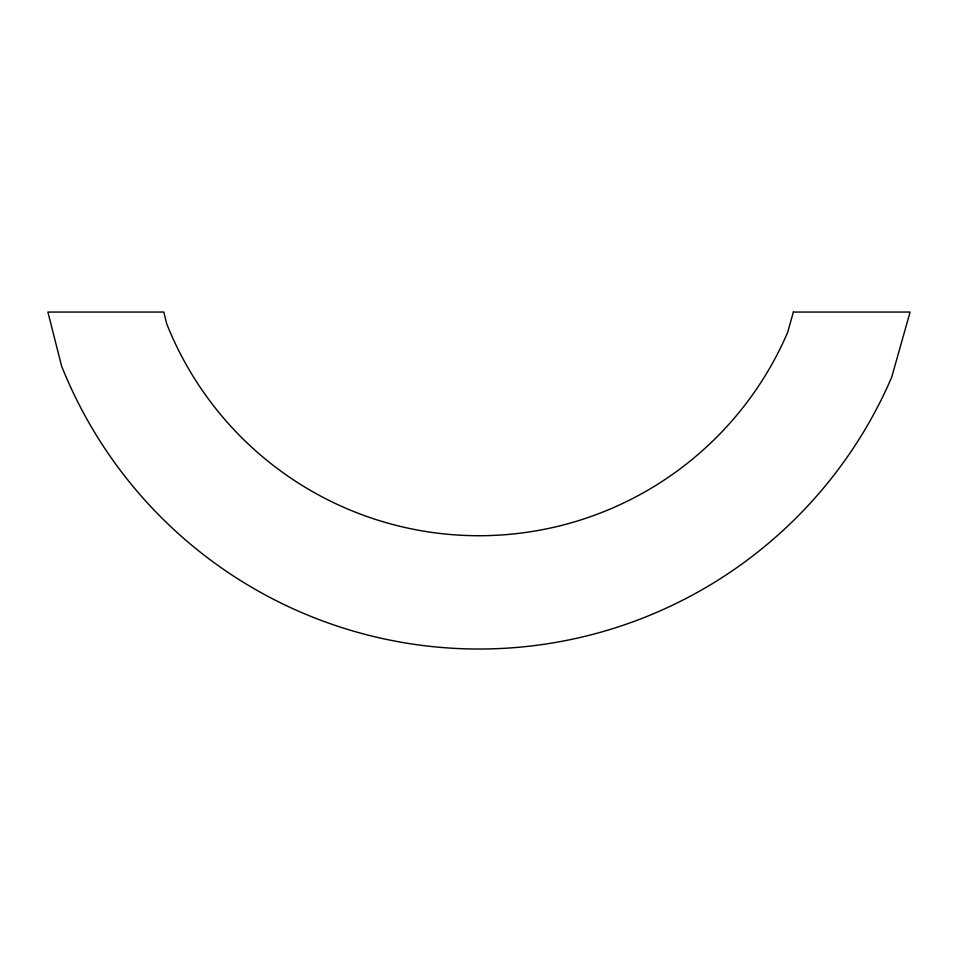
<?xml version="1.0" encoding="UTF-8"?>
<svg xmlns="http://www.w3.org/2000/svg" width="958" height="958" viewBox="0 0 958 958"><rect width="100%" height="100%" fill="white"/><g stroke="black" fill="none" stroke-linecap="round" stroke-linejoin="round"><path stroke-width="1.44" d="M793.38 312.057L787.572 332.582A335.995 335.995 0 0 1 166.8 324.032L163.77 312.057L47.9 312.057L61.551 365.944A449.278 449.278 0 0 0 891.635 377.368L910.1 312.057L793.38 312.057"/></g></svg>
